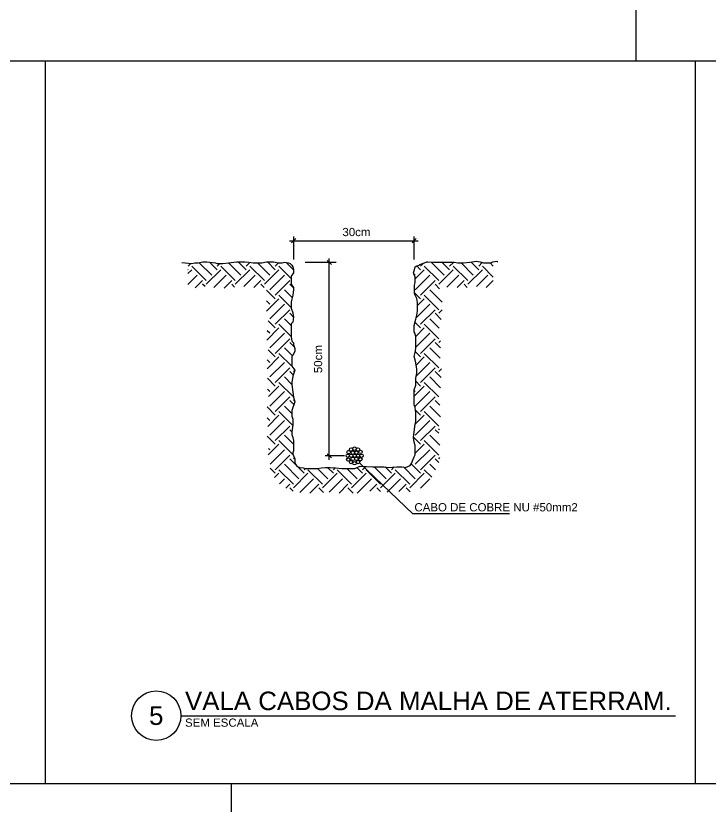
# Paper-space layout '6-EDA-DET-GER0-05_R01' of a CAD drawing. Extents: x 324 to 1165, y -59 to 535.
# Drawn here: x 525.8 to 694.8, y 144.5 to 336.6 of the extents above; entities that cross this region are included whole.
import ezdxf
from ezdxf.enums import TextEntityAlignment as Align

# ---------------------------------------------------------------- set-up
doc = ezdxf.new("R2010")
doc.units = 0
doc.header["$LTSCALE"] = 0.1
doc.layers.get('0').update_dxf_attribs({"linetype": 'CONTINUOUS'})
for name, color, linetype in [('1', 1, 'CONTINUOUS'), ('6', 6, 'CONTINUOUS'), ('A-02', 2, 'CONTINUOUS'), ('INDICACOES', 9, 'CONTINUOUS'), ('T15', 1, 'CONTINUOUS'), ('Títulos', 2, 'CONTINUOUS')]:
    doc.layers.add(name, color=color, linetype=linetype)
doc.styles.get("Standard").update_dxf_attribs({"font": 'ARIALUNI.TTF'})
doc.styles.add('T15', font='arial.ttf', dxfattribs={"height": 0.15})

# ---------------------------------------------------------------- blocks, each defined once
blk = doc.blocks.new('*X74')
at = {"color": 0}
for p, q in [((636.4, 1131.4), (642.9, 1137.9)), ((693.8, 1109.3), (663.5, 1139.6)), ((707.1, 1122.5), (688.7, 1140.9)), ((707.1, 1131.4), (713.4, 1137.6)), ((764.6, 1109.3), (734.8, 1139)), ((777.8, 1122.5), (758.5, 1141.8)), ((777.8, 1131.4), (786.6, 1140.1)), ((835.3, 1109.3), (805.5, 1139)), ((848.5, 1122.5), (829.2, 1141.8)), ((848.5, 1131.4), (856.2, 1139)), ((892.9, 1122.4), (875.4, 1139.9)), ((1202.1, 1131.4), (1208.8, 1138.1)), ((1259.5, 1109.3), (1227.8, 1141)), ((1272.8, 1122.5), (1254.9, 1140.4)), ((1272.8, 1131.4), (1281.9, 1140.4)), ((1330.2, 1109.3), (1300.5, 1139)), ((1343.5, 1122.5), (1325, 1141)), ((1343.5, 1131.4), (1352.2, 1140)), ((1379, 1131.2), (1371.2, 1139)), ((636.4, 1122.5), (636, 1122.9)), ((636, 1113.3), (645.2, 1122.5)), ((680.6, 1096), (645.2, 1131.4)), ((680.6, 1087.2), (715.9, 1122.5)), ((751.3, 1096), (715.9, 1131.4)), ((751.3, 1087.2), (786.7, 1122.5)), ((822, 1096), (786.7, 1131.4)), ((822, 1087.2), (857.4, 1122.5)), ((887.3, 1101.4), (857.4, 1131.4)), ((1189, 1100.6), (1210.9, 1122.5)), ((1202.1, 1122.5), (1192.8, 1131.8)), ((1246.3, 1096), (1210.9, 1131.4)), ((1246.3, 1087.2), (1281.6, 1122.5)), ((1317, 1096), (1281.6, 1131.4)), ((1317, 1087.2), (1352.3, 1122.5)), ((1379, 1104.7), (1352.3, 1131.4)), ((636, 1086.8), (658.5, 1109.3)), ((653.8, 1078.1), (671.8, 1096)), ((699, 1079), (729.2, 1109.3)), ((724.1, 1077.6), (742.5, 1096)), ((772.2, 1081.5), (799.9, 1109.3)), ((796.2, 1079), (813.2, 1096)), ((835.3, 1073.9), (870.6, 1109.3)), ((848.5, 1060.7), (883.9, 1096)), ((1188.8, 1109.3), (1186, 1112.1)), ((1188.8, 1073.9), (1224.2, 1109.3)), ((1202.1, 1060.7), (1237.4, 1096)), ((1266, 1080.4), (1294.9, 1109.3)), ((1291.2, 1079), (1308.1, 1096)), ((1337.9, 1081.6), (1365.6, 1109.3)), ((1361.9, 1079), (1378.9, 1096)), ((677.6, 1081.3), (671.8, 1087.2)), ((749.4, 1080.3), (742.5, 1087.2)), ((821.3, 1079), (813.2, 1087.2)), ((892.9, 1078.1), (883.9, 1087.2)), ((1248.4, 1076.2), (1237.4, 1087.2)), ((1315.7, 1079.6), (1308.1, 1087.2)), ((1379, 1087), (1378.9, 1087.2)), ((848.5, 1051.8), (827.3, 1073)), ((887.3, 1030.7), (857.4, 1060.7)), ((889.8, 1054.8), (870.6, 1073.9)), ((1202.1, 1051.8), (1187.6, 1066.3)), ((1246.3, 1025.3), (1210.9, 1060.7)), ((1254.6, 1043.5), (1224.2, 1073.9)), ((827.3, 1021.8), (857.4, 1051.8)), ((835.3, 1038.6), (827.3, 1046.5)), ((835.3, 1003.2), (870.6, 1038.6)), ((1191.4, 1005.8), (1224.2, 1038.6)), ((1194.6, 1035.5), (1210.9, 1051.8)), ((848.5, 989.9), (883.9, 1025.3)), ((1202.1, 989.9), (1237.4, 1025.3)), ((1246.3, 1016.5), (1254.6, 1024.8)), ((887.3, 986.5), (870.6, 1003.2)), ((892.9, 1007.5), (883.9, 1016.5)), ((1247.3, 980.1), (1224.2, 1003.2)), ((1252.3, 1001.6), (1237.4, 1016.5)), ((827.8, 951.5), (857.4, 981.1)), ((848.5, 981.1), (831.5, 998.2)), ((887.3, 960), (857.4, 989.9)), ((1202.1, 981.1), (1188.4, 994.8)), ((1190.3, 960.5), (1210.9, 981.1)), ((1246.3, 954.6), (1210.9, 989.9)), ((835.3, 967.9), (828.8, 974.3)), ((835.3, 932.5), (870.6, 967.9)), ((1188.8, 967.9), (1187.2, 969.4)), ((1190.4, 934.1), (1224.2, 967.9)), ((848.5, 919.2), (883.9, 954.6)), ((894.6, 935.1), (883.9, 945.8)), ((1202.1, 919.2), (1237.4, 954.6)), ((1250.4, 932.8), (1237.4, 945.8)), ((1246.3, 945.8), (1250.4, 949.9)), ((848.5, 910.4), (831.2, 927.7)), ((890.2, 913), (870.6, 932.5)), ((1202.1, 910.4), (1189.3, 923.2)), ((1249.3, 907.3), (1224.2, 932.5)), ((828.7, 881.8), (857.4, 910.4)), ((835.3, 897.1), (828.7, 903.7)), ((888.7, 887.9), (857.4, 919.2)), ((1191.4, 890.8), (1210.9, 910.4)), ((1246.3, 883.9), (1210.9, 919.2)), ((835.3, 861.8), (870.6, 897.1)), ((848.5, 848.5), (883.9, 883.9)), ((1191.8, 864.7), (1224.2, 897.1)), ((1202.1, 848.5), (1237.4, 883.9)), ((892.3, 866.6), (883.9, 875)), ((892.7, 875), (895.7, 878)), ((1252.2, 860.2), (1237.4, 875)), ((1246.3, 875), (1253.2, 881.9)), ((848.5, 839.7), (829.6, 858.7)), ((892.7, 813.2), (857.4, 848.5)), ((888.7, 843.7), (870.6, 861.8)), ((1202.1, 839.7), (1190.4, 851.4)), ((1246.2, 813.3), (1210.9, 848.5)), ((1250.4, 835.6), (1224.2, 861.8)), ((835.3, 826.4), (829.7, 832)), ((832.3, 814.6), (857.4, 839.7)), ((835.3, 791.1), (870.6, 826.4)), ((1186.2, 815), (1210.9, 839.7)), ((1188.8, 826.4), (1186.2, 829.1)), ((1188.8, 791.1), (1224.2, 826.4)), ((848.5, 777.8), (883.9, 813.2)), ((1202.1, 777.8), (1237.4, 813.2)), ((848.5, 769), (828.7, 788.8)), ((888.7, 773), (870.6, 791.1)), ((893.5, 794.7), (883.9, 804.3)), ((892.7, 804.3), (894.5, 806.1)), ((1250.4, 764.9), (1224.2, 791.1)), ((1248.7, 793.1), (1237.4, 804.3)), ((1246.3, 804.3), (1246.6, 804.7)), ((830.1, 741.7), (857.4, 769)), ((891.3, 743.9), (857.4, 777.8)), ((1189.1, 747.1), (1210.9, 769)), ((1202.1, 769), (1189.6, 781.4)), ((1246.3, 742.5), (1210.9, 777.8)), ((835.3, 755.7), (828.7, 762.3)), ((835.3, 720.4), (870.6, 755.7)), ((1188.8, 720.4), (1224.2, 755.7)), ((848.5, 707.1), (883.9, 742.5)), ((888.7, 728.8), (883.9, 733.6)), ((1202.1, 707.1), (1237.4, 742.5)), ((1246.3, 724.8), (1237.4, 733.6)), ((1246.3, 733.6), (1247.9, 735.3)), ((848.5, 698.3), (828.7, 718.1)), ((892.9, 698.1), (870.6, 720.4)), ((1202.1, 698.3), (1184.9, 715.5)), ((1249, 695.6), (1224.2, 720.4)), ((831.5, 672.4), (857.4, 698.3)), ((892.3, 672.2), (857.4, 707.1)), ((1189, 676.3), (1210.9, 698.3)), ((1246.3, 671.8), (1210.9, 707.1)), ((835.3, 685), (832.4, 687.9)), ((835.7, 650.1), (870.6, 685)), ((1188.8, 649.7), (1224.2, 685)), ((848.5, 636.4), (883.9, 671.8)), ((898.9, 647.9), (883.9, 662.9)), ((892.7, 662.9), (894.9, 665.1)), ((1202.1, 636.4), (1237.4, 671.8)), ((1246.6, 653.8), (1237.4, 662.9)), ((1246.3, 662.9), (1249, 665.6)), ((848.5, 627.6), (835.7, 640.4)), ((892.7, 601), (857.4, 636.4)), ((906, 614.3), (870.6, 649.7)), ((919.2, 627.6), (902.3, 644.5)), ((919.2, 636.4), (922.2, 639.3)), ((963.4, 601), (928.1, 636.4)), ((976.7, 614.3), (951.5, 639.5)), ((989.9, 627.6), (975.4, 642.1)), ((989.9, 636.4), (994.3, 640.8)), ((1034.1, 601), (998.8, 636.4)), ((1047.4, 614.3), (1022.4, 639.3)), ((1060.7, 627.6), (1046.9, 641.3)), ((1060.7, 636.4), (1068.5, 644.3)), ((1104.9, 601), (1069.5, 636.4)), ((1118.1, 614.3), (1088.9, 643.5)), ((1131.4, 627.6), (1115.7, 643.2)), ((1131.4, 636.4), (1138.1, 643.1)), ((1175.6, 601), (1140.2, 636.4)), ((1188.8, 614.3), (1160.2, 643)), ((1202.1, 627.6), (1179, 650.6)), ((1229.4, 617.9), (1210.9, 636.4)), ((1238, 635.8), (1224.2, 649.7)), ((846.8, 617), (857.4, 627.6)), ((892.7, 592.2), (928.1, 627.6)), ((963.4, 592.2), (998.8, 627.6)), ((1034.1, 592.2), (1069.5, 627.6)), ((1104.9, 592.2), (1140.2, 627.6)), ((1175.6, 592.2), (1210.9, 627.6)), ((858.6, 602.3), (870.6, 614.3)), ((874, 591.2), (883.9, 601)), ((908.1, 581), (941.3, 614.3)), ((932.9, 579.3), (954.6, 601)), ((979.8, 582), (1012, 614.3)), ((1003.9, 579.6), (1025.3, 601)), ((1047.8, 579.3), (1082.8, 614.3)), ((1078.7, 583.8), (1096, 601)), ((1121, 581.8), (1153.5, 614.3)), ((1149.2, 583.5), (1166.7, 601)), ((1201.5, 591.6), (1224.2, 614.3)), ((892.1, 584), (883.9, 592.2)), ((966, 580.8), (954.6, 592.2)), ((1038.2, 579.3), (1025.3, 592.2)), ((1104.7, 583.5), (1096, 592.2)), ((1176.6, 582.3), (1166.7, 592.2))]:
    blk.add_line(p, q, dxfattribs=at)
blk = doc.blocks.new('SET')
at = {"layer": 'INDICACOES', "color": 2}
blk.add_solid([(0, 0), (11.6, -3.1), (11.6, 3.1)], dxfattribs=at)
blk = doc.blocks.new('*U79')
blk.add_line((0.6, 0), (12.63, 0))
blk.add_circle((0, 0), 0.6)
at = {"color": 1}
for tag, height, p in [('NOMEDES', 0.45, (0.7, 0)), ('ESCDES', 0.2, (0.7, -0.329))]:
    blk.add_attdef(tag, text='', height=height, dxfattribs=at).set_placement(p, align=Align.BOTTOM_LEFT)
blk.add_attdef('NUMDES', text='', height=0.45, dxfattribs=at).set_placement((0, 0), align=Align.MIDDLE_CENTER)

psp = doc.layouts.new('6-EDA-DET-GER0-05_R01')

# ---------------------------------------------------------------- linework, layer by layer
at = {"layer": '1'}
for p, q in [((605.78, 229.66), (601.1, 229.66)), ((602.6, 229.16), (601.6, 230.16))]:
    psp.add_line(p, q, dxfattribs=at)
at = {"layer": '6'}
psp.add_lwpolyline([(566.2, 276.63), (568.67, 276.4), (569.37, 276.54), (570.2, 276.54), (571.32, 276.81), (572.3, 276.81), (574.39, 276.54), (574.81, 276.4), (576.21, 276.4), (577.61, 276.54), (578.86, 276.68), (579.56, 276.81), (580.82, 276.81), (581.52, 276.81), (582.49, 276.68), (583.61, 276.54), (584.45, 276.54), (585.71, 276.54), (586.82, 276.81), (587.38, 276.81), (588.5, 276.81), (588.92, 276.68), (589.62, 276.54), (590.59, 276.54), (591.29, 276.68), (592.13, 276.54), (592.55, 276.4), (592.97, 275.98), (593.25, 275.56), (593.39, 274.86), (593.39, 274.16), (592.83, 273.33), (592.83, 273.05), (592.83, 271.93), (592.83, 271.37), (593.39, 270.53), (593.39, 270.11), (593.25, 268.72), (592.97, 267.74), (592.83, 267.04), (592.83, 265.51), (593.25, 264.39), (593.25, 264.25), (593.39, 263.41), (593.25, 262.16), (592.83, 261.74), (592.83, 261.18), (592.83, 260.34), (592.83, 258.53), (592.97, 257.55), (593.39, 257.13), (593.39, 256.71), (593.67, 255.74), (593.67, 255.04), (593.25, 254.06), (592.97, 253.78), (592.97, 252.11), (592.97, 251.41), (593.67, 250.43), (593.25, 249.04), (592.97, 247.5), (592.97, 246.94), (593.25, 245.13), (593.39, 243.87), (593.67, 242.76), (592.97, 240.66), (592.97, 240.24), (592.97, 239.27), (593.25, 238.57), (593.25, 237.17), (592.97, 235.5), (592.97, 234.8), (593.25, 234.1), (593.39, 233.4), (593.39, 232.15), (593.39, 231.45), (593.39, 230.89), (593.25, 230.33), (593.25, 230.05), (593.67, 228.94), (593.67, 227.82), (594.22, 227.12), (594.92, 226.84), (595.76, 226.7), (596.32, 226.56), (597.3, 226.56), (599.11, 226.56), (600.23, 226.7), (601.21, 226.84), (602.32, 226.84), (603.58, 226.7), (605.12, 226.56), (605.68, 226.56), (607.49, 226.56), (608.33, 226.56), (609.59, 227.12), (612.66, 226.98), (613.64, 226.98), (615.45, 226.98), (616.43, 226.84), (618.53, 226.98), (619.78, 226.98), (620.62, 226.84), (621.74, 227.26), (622.16, 227.96), (622.3, 228.38), (622.71, 229.36), (622.99, 229.91), (622.99, 230.61), (622.99, 231.31), (622.99, 232.15), (622.71, 232.98), (622.58, 234.1), (622.71, 235.5), (622.99, 237.31), (623.13, 238.01), (623.13, 239.13), (623.13, 240.1), (622.99, 241.36), (622.71, 242.06), (622.71, 243.31), (622.71, 243.87), (622.71, 245.69), (623.13, 246.8), (623.13, 247.64), (623.13, 248.48), (623.41, 249.74), (623.41, 250.71), (623.13, 252.25), (622.99, 252.95), (622.71, 253.78), (622.99, 254.76), (623.13, 255.74), (623.13, 256.71), (623.13, 258.67), (622.99, 259.23), (622.71, 259.79), (622.71, 261.32), (623.13, 262.86), (623.41, 263.83), (623.55, 264.81), (623.55, 265.79), (623.55, 266.9), (623.41, 267.88), (622.99, 268.72), (622.85, 269.14), (622.85, 270.39), (622.85, 271.09), (622.99, 271.79), (622.99, 273.05), (622.58, 274.16), (622.85, 274.86), (622.99, 275.56), (623.41, 275.84), (623.97, 275.98), (624.11, 276.12), (625.23, 276.54), (625.79, 276.81), (626.07, 276.81), (627.46, 276.68), (628.44, 276.68), (629.42, 276.68), (630.95, 276.68), (631.79, 276.68), (632.49, 276.68), (633.33, 276.54), (634.73, 276.54), (636.26, 276.68), (637.8, 276.95), (638.78, 276.81), (639.61, 276.54), (641.43, 276.54), (641.85, 276.81), (642.83, 276.95), (643.1, 276.81)], dxfattribs=at)
at = {"layer": 'A-02'}
for p, q in [((676.67, 524.88), (676.67, 325.54)), ((980.46, 325.54), (349.46, 325.54)), ((532.99, 325.54), (532.99, 149.88)), ((691.13, 325.54), (691.13, 149.88)), ((782.63, 149.88), (349.46, 149.88)), ((578.25, 149.88), (578.25, -49.12))]:
    psp.add_line(p, q, dxfattribs=at)
at = {"layer": 'T15'}
for p, q in [((593.43, 277.33), (593.43, 282.93)), ((622.73, 277.33), (622.73, 282.93)), ((592.43, 281.93), (623.73, 281.93)), ((592.93, 281.43), (593.93, 282.43)), ((622.23, 281.43), (623.23, 282.43)), ((602.6, 276.13), (601.6, 277.13)), ((602.1, 228.66), (602.1, 277.63)), ((603.73, 276.63), (596.25, 276.63)), ((622.4, 215.53), (609.44, 227.96)), ((645.9, 215.53), (622.4, 215.53))]:
    psp.add_line(p, q, dxfattribs=at)
for centre in [(606.8, 230.53), (607.39, 231.18), (607.82, 230.41), (608.23, 231.38), (608.66, 230.41), (609.07, 231.18), (609.69, 230.59), (606.58, 229.66), (606.7, 228.73), (607.42, 229.66), (607.82, 228.91), (608.26, 229.66), (608.66, 228.91), (609.1, 229.66), (609.67, 228.81), (609.94, 229.66), (607.39, 228.14), (608.23, 227.83), (609.07, 228.14)]:
    psp.add_circle(centre, 0.42, dxfattribs=at)

# ---------------------------------------------------------------- block references
at = {"layer": '1', "xscale": 0.09999999999990905, "yscale": 0.09999999999990905, "zscale": 0.09999999999990905}
psp.add_blockref('*X74', (504.1, 162.63), dxfattribs=at)
at = {"layer": 'T15', "xscale": 0.05000000000012572, "yscale": 0.05000000000012572, "zscale": 0.05000000000012572, "rotation": 316.188900398781}
psp.add_blockref('SET', (609.44, 227.96), dxfattribs=at)
at = {"layer": 'Títulos', "xscale": 10, "yscale": 10, "zscale": 10}
psp.add_blockref('*U79', (559.99, 166.47), dxfattribs=at).add_auto_attribs({'NUMDES': '5', 'NOMEDES': 'VALA CABOS DA MALHA DE ATERRAM.', 'ESCDES': 'SEM ESCALA'})

# ---------------------------------------------------------------- texts
at = {"layer": 'T15', "style": 'T15'}
psp.add_text('30cm', height=2, dxfattribs=at).set_placement((608.7, 284.04), align=Align.MIDDLE_CENTER)
psp.add_text('50cm', height=2, rotation=90, dxfattribs=at).set_placement((599.36, 253.15), align=Align.MIDDLE_CENTER)
psp.add_text('CABO DE COBRE NU #50mm2', height=2, dxfattribs=at).set_placement((622.8, 216.13))

doc.saveas('drawing.dxf')
